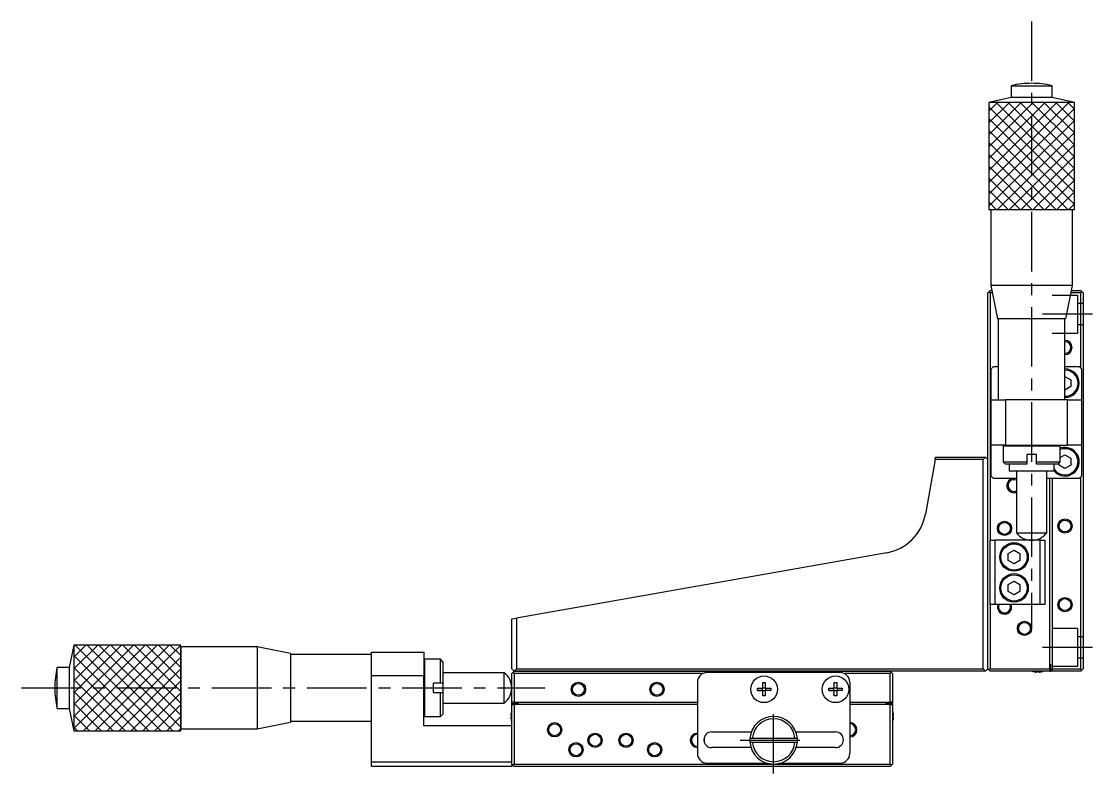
# Model space of a CAD drawing. Extents: x -456 to 403, y 25 to 700.
# Drawn here: x 18.8 to 243.8, y 310.4 to 468.4 of the extents above; entities that cross this region are included whole.
import ezdxf

# ---------------------------------------------------------------- set-up
doc = ezdxf.new("R2010")
doc.units = 0
doc.header["$LTSCALE"] = 10
doc.linetypes.add('CENTER', pattern=[2, 1.25, -0.25, 0.25, -0.25])
doc.linetypes.add('DASHED', pattern=[3.5, 2, -1.5])
doc.layers.get('0').update_dxf_attribs({"linetype": 'CONTINUOUS'})
doc.layers.add('CENTER', color=1, linetype='CENTER')

msp = doc.modelspace()

# ---------------------------------------------------------------- linework, layer by layer
at = {"color": 7, "linetype": 'CONTINUOUS'}
for p, q in [((226.701336, 454.93612), (231.001336, 454.93612)), ((226.701336, 454.93612), (226.701336, 452.43612)), ((231.001336, 454.93612), (235.301336, 454.93612)), ((235.301336, 452.43612), (235.301336, 454.93612)), ((226.701336, 452.43612), (222.001336, 451.43612)), ((235.301336, 452.43612), (226.701336, 452.43612)), ((240.001336, 451.43612), (235.301336, 452.43612)), ((240.001336, 451.43612), (222.001336, 451.43612)), ((222.001336, 451.43612), (222.001336, 428.93612)), ((240.001336, 428.93612), (240.001336, 451.43612)), ((222.001336, 428.93612), (240.001336, 428.93612)), ((222.401336, 428.93612), (222.401336, 412.93612)), ((239.601336, 412.93612), (239.601336, 428.93612)), ((222.051336, 411.68612), (222.301336, 411.93612)), ((222.301336, 411.93612), (222.601336, 411.93612)), ((231.001336, 412.93612), (222.401336, 412.93612)), ((222.401336, 412.93612), (223.801336, 405.93612)), ((239.601336, 412.93612), (231.001336, 412.93612)), ((238.201336, 405.93612), (239.601336, 412.93612)), ((239.401336, 411.93612), (241.301336, 411.93612)), ((241.301336, 411.93612), (241.551336, 411.68612)), ((222.051336, 411.68612), (221.801336, 411.43612)), ((221.801336, 332.43612), (221.801336, 411.43612)), ((222.301336, 411.43612), (222.051336, 411.68612)), ((222.701336, 411.43612), (222.301336, 411.43612)), ((222.301336, 411.43612), (222.301336, 359.43612)), ((241.301336, 411.43612), (239.301336, 411.43612)), ((241.301336, 411.43612), (241.551336, 411.68612)), ((241.301336, 395.63612), (241.301336, 411.43612)), ((241.551336, 411.68612), (241.801336, 411.43612)), ((241.801336, 411.43612), (241.801336, 332.43612)), ((231.001336, 405.93612), (223.801336, 405.93612)), ((224.001336, 405.93612), (224.001336, 388.93612)), ((238.201336, 405.93612), (231.001336, 405.93612)), ((238.001336, 388.93612), (238.001336, 405.93612)), ((223.001336, 395.93612), (222.501336, 395.43612)), ((222.501336, 388.93612), (222.501336, 395.43612)), ((223.001336, 395.93612), (224.001336, 395.93612)), ((238.001336, 395.93612), (241.001336, 395.93612)), ((238.001336, 393.879495), (239.251336, 393.157808)), ((241.501336, 395.43612), (241.001336, 395.93612)), ((241.501336, 395.43612), (241.501336, 388.93612)), ((239.251336, 391.714432), (238.001336, 390.992744)), ((239.251336, 393.157808), (239.251336, 391.714432)), ((222.501336, 379.43612), (222.501336, 388.93612)), ((222.501336, 388.93612), (225.501336, 388.93612)), ((225.501336, 388.93612), (225.501336, 379.43612)), ((231.001336, 388.93612), (225.501336, 388.93612)), ((238.501336, 388.93612), (231.001336, 388.93612)), ((238.501336, 379.43612), (238.501336, 388.93612)), ((238.501336, 388.93612), (241.501336, 388.93612)), ((241.501336, 388.93612), (241.501336, 379.43612)), ((225.501336, 379.43612), (222.501336, 379.43612)), ((222.501336, 372.93612), (222.501336, 379.43612)), ((225.201336, 379.43612), (225.001336, 379.23612)), ((231.001336, 379.23612), (225.001336, 379.23612)), ((225.001336, 379.23612), (225.001336, 375.93612)), ((225.501336, 379.43612), (238.501336, 379.43612)), ((237.001336, 379.23612), (231.001336, 379.23612)), ((237.001336, 379.23612), (236.801336, 379.43612)), ((237.001336, 375.93612), (237.001336, 379.23612)), ((241.501336, 379.43612), (238.501336, 379.43612)), ((241.501336, 379.43612), (241.501336, 372.93612)), ((210.713172, 376.43612), (208.68565, 364.937471)), ((210.713172, 376.43612), (210.801336, 376.93612)), ((220.801336, 376.43612), (210.713172, 376.43612)), ((210.801336, 376.93612), (221.301336, 376.93612)), ((221.301336, 376.93612), (220.801336, 376.43612)), ((220.801336, 332.43612), (220.801336, 376.43612)), ((221.801336, 376.43612), (221.301336, 376.93612)), ((225.001336, 375.93612), (230.001336, 375.93612)), ((225.001336, 375.93612), (225.501336, 375.43612)), ((230.001336, 377.43612), (230.001336, 375.93612)), ((232.001336, 377.43612), (230.001336, 377.43612)), ((230.001336, 375.93612), (230.001336, 375.43612)), ((232.001336, 375.93612), (232.001336, 377.43612)), ((232.001336, 375.93612), (237.001336, 375.93612)), ((232.001336, 375.43612), (232.001336, 375.93612)), ((236.501336, 375.43612), (237.001336, 375.93612)), ((237.001336, 376.802145), (238.001336, 377.379495)), ((238.001336, 377.379495), (239.251336, 376.657808)), ((239.251336, 376.657808), (239.251336, 375.214432)), ((230.001336, 375.43612), (225.501336, 375.43612)), ((226.251336, 375.43612), (226.251336, 373.93612)), ((226.553893, 373.93612), (226.251336, 373.93612)), ((230.901288, 373.93612), (226.553893, 373.93612)), ((227.826336, 373.93612), (227.826336, 361.003299)), ((231.101384, 373.93612), (230.901288, 373.93612)), ((235.448778, 373.93612), (231.101384, 373.93612)), ((236.501336, 375.43612), (232.001336, 375.43612)), ((234.176336, 361.003299), (234.176336, 373.93612)), ((235.751336, 373.93612), (235.448778, 373.93612)), ((235.751336, 373.93612), (235.751336, 375.43612)), ((236.751336, 375.214432), (236.751336, 375.68612)), ((238.001336, 374.492744), (236.751336, 375.214432)), ((239.251336, 375.214432), (238.001336, 374.492744)), ((222.501336, 372.93612), (223.001336, 372.43612)), ((227.826336, 372.43612), (223.001336, 372.43612)), ((241.001336, 372.43612), (234.176336, 372.43612)), ((234.801336, 332.43612), (234.801336, 372.43612)), ((235.301336, 372.43612), (235.301336, 332.43612)), ((241.001336, 372.43612), (241.501336, 372.93612)), ((241.301336, 332.43612), (241.301336, 372.73612)), ((227.826336, 361.003299), (234.176336, 361.003299)), ((222.301336, 345.93612), (222.301336, 359.43612)), ((222.301336, 359.43612), (223.301336, 359.43612)), ((223.301336, 359.43612), (223.301336, 345.93612)), ((232.801336, 359.43612), (223.301336, 359.43612)), ((232.801336, 345.93612), (232.801336, 359.43612)), ((232.801336, 359.43612), (233.801336, 359.43612)), ((233.801336, 359.43612), (233.801336, 345.93612)), ((200.574055, 356.825875), (122.801336, 343.112447)), ((226.051336, 356.657808), (227.301336, 357.379495)), ((226.051336, 355.214432), (226.051336, 356.657808)), ((227.301336, 357.379495), (228.551336, 356.657808)), ((228.551336, 356.657808), (228.551336, 355.214432)), ((227.301336, 354.492744), (226.051336, 355.214432)), ((228.551336, 355.214432), (227.301336, 354.492744)), ((226.051336, 350.157808), (227.301336, 350.879495)), ((226.051336, 348.714432), (226.051336, 350.157808)), ((227.301336, 350.879495), (228.551336, 350.157808)), ((228.551336, 350.157808), (228.551336, 348.714432)), ((227.301336, 347.992744), (226.051336, 348.714432)), ((228.551336, 348.714432), (227.301336, 347.992744)), ((223.301336, 345.93612), (222.301336, 345.93612)), ((222.301336, 345.93612), (222.301336, 332.43612)), ((232.801336, 345.93612), (223.301336, 345.93612)), ((233.801336, 345.93612), (232.801336, 345.93612)), ((121.801336, 342.93612), (122.801336, 343.112447)), ((121.801336, 332.43612), (121.801336, 342.93612)), ((122.801336, 343.112447), (122.801336, 332.43612)), ((29.801336, 337.43612), (28.801336, 332.73612)), ((29.801336, 337.43612), (29.801336, 319.43612)), ((52.301336, 337.43612), (29.801336, 337.43612)), ((52.301336, 337.03612), (52.301336, 337.43612)), ((52.301336, 328.436092), (52.301336, 337.43612)), ((52.301336, 337.03612), (52.301336, 319.83612)), ((68.301336, 337.03612), (52.301336, 337.03612)), ((68.301336, 337.03612), (68.301336, 319.83612)), ((75.301336, 335.63612), (68.301336, 337.03612)), ((75.301336, 335.63612), (75.301336, 335.43612)), ((75.301336, 335.63612), (75.301336, 321.23612)), ((75.301336, 335.43612), (75.301336, 321.43612)), ((92.301336, 335.43612), (75.301336, 335.43612)), ((92.301336, 335.93612), (103.301336, 335.93612)), ((92.301336, 330.93612), (92.301336, 335.93612)), ((103.301336, 335.93612), (103.301336, 330.93612)), ((103.501336, 334.43612), (103.301336, 334.23612)), ((103.501336, 334.43612), (103.501336, 322.43612)), ((106.801336, 334.43612), (103.501336, 334.43612)), ((106.801336, 329.43612), (106.801336, 334.43612)), ((107.301336, 333.93612), (106.801336, 334.43612)), ((107.301336, 333.93612), (107.301336, 329.43612)), ((234.801336, 333.33612), (235.001336, 333.33612)), ((235.001336, 331.93612), (235.001336, 333.33612)), ((26.301336, 324.13612), (26.301336, 332.73612)), ((28.801336, 332.73612), (26.301336, 332.73612)), ((28.801336, 332.73612), (28.801336, 324.13612)), ((103.301336, 330.93612), (92.301336, 330.93612)), ((92.301336, 312.93612), (92.301336, 330.93612)), ((103.301336, 320.43612), (103.301336, 330.93612)), ((120.234156, 331.61112), (107.301336, 331.61112)), ((120.234156, 325.26112), (120.234156, 331.61112)), ((121.801336, 332.43612), (122.301336, 331.93612)), ((121.801336, 331.43612), (122.051336, 331.68612)), ((121.801336, 325.43612), (121.801336, 331.43612)), ((122.051336, 331.68612), (122.301336, 331.93612)), ((122.301336, 331.43612), (122.051336, 331.68612)), ((122.301336, 331.93612), (122.801336, 332.43612)), ((122.301336, 331.93612), (201.301336, 331.93612)), ((201.301336, 331.93612), (122.301336, 331.93612)), ((122.301336, 331.43612), (122.301336, 325.43612)), ((161.929556, 331.43612), (122.301336, 331.43612)), ((122.801336, 332.43612), (220.801336, 332.43612)), ((190.801336, 331.63612), (162.801336, 331.63612)), ((201.301336, 331.43612), (191.673116, 331.43612)), ((201.301336, 331.93612), (201.551336, 331.68612)), ((221.301336, 331.93612), (201.301336, 331.93612)), ((201.551336, 331.68612), (201.301336, 331.43612)), ((201.301336, 325.43612), (201.301336, 331.43612)), ((201.551336, 331.68612), (201.801336, 331.43612)), ((201.801336, 331.43612), (201.801336, 325.43612)), ((220.801336, 332.43612), (221.301336, 331.93612)), ((221.301336, 331.93612), (221.801336, 332.43612)), ((221.801336, 332.43612), (222.051336, 332.18612)), ((222.051336, 332.18612), (222.301336, 332.43612)), ((222.301336, 331.93612), (222.051336, 332.18612)), ((222.301336, 332.43612), (234.801336, 332.43612)), ((234.801336, 331.93612), (222.301336, 331.93612)), ((231.41272, 331.861976), (231.414974, 331.866598)), ((232.121336, 331.866598), (232.481336, 331.866598)), ((232.121336, 331.746261), (232.121336, 331.866598)), ((232.481336, 331.866598), (232.481336, 331.746261)), ((233.187697, 331.866598), (233.189952, 331.861976)), ((234.801336, 332.43612), (234.801336, 331.93612)), ((234.801336, 331.93612), (235.001336, 331.93612)), ((235.301336, 331.93612), (235.001336, 331.93612)), ((235.301336, 332.43612), (241.301336, 332.43612)), ((235.301336, 331.93612), (235.301336, 332.43612)), ((241.301336, 331.93612), (235.301336, 331.93612)), ((241.551336, 332.18612), (241.301336, 332.43612)), ((241.551336, 332.18612), (241.301336, 331.93612)), ((241.801336, 332.43612), (241.551336, 332.18612)), ((106.801336, 329.43612), (105.301336, 329.43612)), ((105.301336, 329.43612), (105.301336, 327.43612)), ((107.301336, 329.43612), (106.801336, 329.43612)), ((107.301336, 329.436191), (107.301336, 328.436105)), ((160.801336, 329.63612), (160.801336, 314.63612)), ((174.541336, 329.535259), (175.061336, 329.535259)), ((174.541336, 328.39612), (174.541336, 329.535259)), ((175.061336, 329.535259), (175.061336, 328.39612)), ((189.541336, 329.535259), (190.061336, 329.535259)), ((189.541336, 328.39612), (189.541336, 329.535259)), ((190.061336, 329.535259), (190.061336, 328.39612)), ((192.801336, 329.63612), (192.801336, 314.63612)), ((52.301336, 319.43612), (52.301336, 328.436092)), ((105.301336, 327.43612), (106.801336, 327.43612)), ((106.801336, 322.43612), (106.801336, 327.43612)), ((106.801336, 327.43612), (107.301336, 327.43612)), ((107.301336, 328.436105), (107.301336, 327.436048)), ((107.301336, 327.43612), (107.301336, 322.93612)), ((173.402197, 327.87612), (173.402197, 328.39612)), ((173.402197, 328.39612), (174.541336, 328.39612)), ((174.541336, 327.87612), (173.402197, 327.87612)), ((173.402197, 327.87612), (174.471894, 327.87612)), ((174.471894, 327.87612), (174.471894, 328.39612)), ((174.541336, 327.87612), (174.471894, 327.87612)), ((174.541336, 328.465561), (175.061336, 328.465561)), ((174.541336, 326.736981), (174.541336, 327.87612)), ((175.061336, 327.806678), (174.541336, 327.806678)), ((175.061336, 326.736981), (174.541336, 326.736981)), ((175.061336, 328.39612), (176.200475, 328.39612)), ((175.061336, 327.87612), (175.061336, 326.736981)), ((176.200475, 327.87612), (175.061336, 327.87612)), ((175.130778, 327.87612), (175.061336, 327.87612)), ((175.130778, 328.39612), (175.130778, 327.87612)), ((176.200475, 327.87612), (175.130778, 327.87612)), ((176.200475, 328.39612), (176.200475, 327.87612)), ((188.402197, 327.87612), (188.402197, 328.39612)), ((188.402197, 328.39612), (189.541336, 328.39612)), ((189.541336, 327.87612), (188.402197, 327.87612)), ((188.402197, 327.87612), (189.471894, 327.87612)), ((189.471894, 327.87612), (189.471894, 328.39612)), ((189.541336, 327.87612), (189.471894, 327.87612)), ((189.541336, 328.465561), (190.061336, 328.465561)), ((189.541336, 326.736981), (189.541336, 327.87612)), ((190.061336, 327.806678), (189.541336, 327.806678)), ((190.061336, 326.736981), (189.541336, 326.736981)), ((190.061336, 328.39612), (191.200475, 328.39612)), ((190.061336, 327.87612), (190.061336, 326.736981)), ((191.200475, 327.87612), (190.061336, 327.87612)), ((190.130778, 327.87612), (190.061336, 327.87612)), ((190.130778, 328.39612), (190.130778, 327.87612)), ((191.200475, 327.87612), (190.130778, 327.87612)), ((191.200475, 328.39612), (191.200475, 327.87612)), ((26.301336, 324.13612), (28.801336, 324.13612)), ((28.801336, 324.13612), (29.801336, 319.43612)), ((107.301336, 325.26112), (120.234156, 325.26112)), ((122.301336, 325.43612), (121.801336, 325.43612)), ((121.801336, 325.13612), (121.801336, 325.43612)), ((121.801336, 325.13612), (123.201336, 325.13612)), ((121.801336, 324.93612), (121.801336, 325.13612)), ((121.801336, 312.43612), (121.801336, 324.93612)), ((121.801336, 324.93612), (122.301336, 324.93612)), ((122.301336, 325.43612), (160.801336, 325.43612)), ((122.301336, 324.93612), (122.301336, 312.43612)), ((160.801336, 324.93612), (122.301336, 324.93612)), ((123.201336, 324.93612), (123.201336, 325.13612)), ((192.801336, 325.43612), (201.301336, 325.43612)), ((201.301336, 324.93612), (192.801336, 324.93612)), ((201.801336, 325.13612), (200.401336, 325.13612)), ((200.401336, 324.93612), (200.401336, 325.13612)), ((201.801336, 325.43612), (201.301336, 325.43612)), ((201.301336, 312.43612), (201.301336, 324.93612)), ((201.301336, 324.93612), (201.801336, 324.93612)), ((201.801336, 325.43612), (201.801336, 325.13612)), ((201.801336, 324.93612), (201.801336, 325.13612)), ((201.801336, 324.93612), (201.801336, 312.43612)), ((103.301336, 322.63612), (103.501336, 322.43612)), ((103.501336, 322.43612), (106.801336, 322.43612)), ((106.801336, 322.43612), (107.301336, 322.93612)), ((121.611477, 322.61612), (121.731814, 322.61612)), ((121.731814, 322.25612), (121.611477, 322.25612)), ((121.727192, 323.324736), (121.731814, 323.322481)), ((121.731814, 322.61612), (121.731814, 322.25612)), ((201.870857, 323.322481), (201.87548, 323.324736)), ((201.870857, 322.61612), (201.991195, 322.61612)), ((201.870857, 322.25612), (201.870857, 322.61612)), ((201.991195, 322.25612), (201.870857, 322.25612)), ((52.301336, 319.43612), (52.301336, 319.83612)), ((52.301336, 319.83612), (68.301336, 319.83612)), ((68.301336, 319.83612), (75.301336, 321.23612)), ((75.301336, 321.43612), (75.301336, 321.23612)), ((75.301336, 321.43612), (92.301336, 321.43612)), ((121.801336, 320.43612), (103.301336, 320.43612)), ((121.731814, 321.549758), (121.727192, 321.547504)), ((201.87548, 321.547504), (201.870857, 321.549758)), ((29.801336, 319.43612), (52.301336, 319.43612)), ((163.801336, 319.18612), (172.117587, 319.18612)), ((172.319149, 317.83612), (171.817361, 317.83612)), ((181.283523, 317.83612), (172.319149, 317.83612)), ((181.78531, 317.83612), (181.283523, 317.83612)), ((181.485084, 319.18612), (189.801336, 319.18612)), ((172.047653, 315.88612), (163.801336, 315.88612)), ((171.817361, 317.03612), (172.319149, 317.03612)), ((172.319149, 317.03612), (181.283523, 317.03612)), ((181.283523, 317.03612), (181.78531, 317.03612)), ((189.801336, 315.88612), (181.555019, 315.88612)), ((92.301336, 312.93612), (121.801336, 312.93612)), ((92.301336, 311.93612), (92.301336, 312.93612)), ((121.801336, 311.93612), (92.301336, 311.93612)), ((121.801336, 312.43612), (121.801336, 311.93612)), ((122.051336, 312.18612), (121.801336, 312.43612)), ((122.301336, 312.43612), (122.051336, 312.18612)), ((122.301336, 311.93612), (122.051336, 312.18612)), ((122.301336, 312.43612), (176.801336, 312.43612)), ((201.301336, 311.93612), (122.301336, 311.93612)), ((162.801336, 312.63612), (175.401336, 312.63612)), ((176.801336, 312.43612), (201.301336, 312.43612)), ((178.201336, 312.63612), (190.801336, 312.63612)), ((201.551336, 312.18612), (201.301336, 312.43612)), ((201.551336, 312.18612), (201.301336, 311.93612)), ((201.801336, 312.43612), (201.551336, 312.18612))]:
    msp.add_line(p, q, dxfattribs=at)
at = {"color": 3, "linetype": 'CONTINUOUS'}
for p, q in [((222.001336, 449.616552), (223.820904, 451.43612)), ((222.001336, 447.116552), (226.320904, 451.43612)), ((222.001336, 444.616552), (228.820904, 451.43612)), ((222.001336, 442.116552), (231.320904, 451.43612)), ((222.001336, 439.616552), (233.820904, 451.43612)), ((222.001336, 437.116552), (236.320904, 451.43612)), ((222.001336, 434.616552), (238.820904, 451.43612)), ((222.001336, 450.511209), (240.001336, 432.511209)), ((222.001336, 432.116552), (240.001336, 450.116552)), ((223.576425, 451.43612), (240.001336, 435.011209)), ((226.076425, 451.43612), (240.001336, 437.511209)), ((228.576425, 451.43612), (240.001336, 440.011209)), ((231.076425, 451.43612), (240.001336, 442.511209)), ((233.576425, 451.43612), (240.001336, 445.011209)), ((236.076425, 451.43612), (240.001336, 447.511209)), ((238.576425, 451.43612), (240.001336, 450.011209)), ((222.001336, 448.011209), (240.001336, 430.011209)), ((222.001336, 429.616552), (240.001336, 447.616552)), ((222.001336, 445.511209), (238.576425, 428.93612)), ((223.820904, 428.93612), (240.001336, 445.116552)), ((222.001336, 443.011209), (236.076425, 428.93612)), ((226.320904, 428.93612), (240.001336, 442.616552)), ((222.001336, 440.511209), (233.576425, 428.93612)), ((228.820904, 428.93612), (240.001336, 440.116552)), ((222.001336, 438.011209), (231.076425, 428.93612)), ((231.320904, 428.93612), (240.001336, 437.616552)), ((222.001336, 435.511209), (228.576425, 428.93612)), ((233.820904, 428.93612), (240.001336, 435.116552)), ((222.001336, 433.011209), (226.076425, 428.93612)), ((236.320904, 428.93612), (240.001336, 432.616552)), ((222.001336, 430.511209), (223.576425, 428.93612)), ((238.820904, 428.93612), (240.001336, 430.116552)), ((29.801336, 337.416552), (29.820904, 337.43612)), ((29.801336, 334.916552), (32.320904, 337.43612)), ((29.801336, 332.416552), (34.820904, 337.43612)), ((29.801336, 329.916552), (37.320904, 337.43612)), ((29.801336, 327.416552), (39.820904, 337.43612)), ((29.801336, 324.916552), (42.320904, 337.43612)), ((29.801336, 322.416552), (44.820904, 337.43612)), ((29.801336, 319.916552), (47.320904, 337.43612)), ((30.076425, 337.43612), (48.076425, 319.43612)), ((31.820904, 319.43612), (49.820904, 337.43612)), ((32.576425, 337.43612), (50.576425, 319.43612)), ((34.320904, 319.43612), (52.301336, 337.416552)), ((35.076425, 337.43612), (52.301336, 320.211209)), ((37.576425, 337.43612), (52.301336, 322.711209)), ((40.076425, 337.43612), (52.301336, 325.211209)), ((42.576425, 337.43612), (52.301336, 327.711209)), ((45.076425, 337.43612), (52.301336, 330.211209)), ((47.576425, 337.43612), (52.301336, 332.711209)), ((50.076425, 337.43612), (52.301336, 335.211209)), ((29.801336, 335.211209), (45.576425, 319.43612)), ((36.820904, 319.43612), (52.301336, 334.916552)), ((29.801336, 332.711209), (43.076425, 319.43612)), ((39.320904, 319.43612), (52.301336, 332.416552)), ((29.801336, 330.211209), (40.576425, 319.43612)), ((41.820904, 319.43612), (52.301336, 329.916552)), ((29.801336, 327.711209), (38.076425, 319.43612)), ((44.320904, 319.43612), (52.301336, 327.416552)), ((29.801336, 325.211209), (35.576425, 319.43612)), ((46.820904, 319.43612), (52.301336, 324.916552)), ((29.801336, 322.711209), (33.076425, 319.43612)), ((49.320904, 319.43612), (52.301336, 322.416552)), ((29.801336, 320.211209), (30.576425, 319.43612)), ((51.820904, 319.43612), (52.301336, 319.916552))]:
    msp.add_line(p, q, dxfattribs=at)
at = {"color": 3, "linetype": 'DASHED'}
for p, q in [((240.001336, 451.43612), (222.001336, 451.43612)), ((222.001336, 451.43612), (222.001336, 428.93612)), ((240.001336, 428.93612), (240.001336, 451.43612)), ((222.001336, 428.93612), (240.001336, 428.93612)), ((235.301336, 410.93612), (240.601336, 410.93612)), ((240.601336, 410.93612), (240.601336, 402.93612)), ((241.801336, 409.18612), (240.601336, 409.18612)), ((235.301336, 402.93612), (240.601336, 402.93612)), ((241.801336, 404.68612), (240.601336, 404.68612)), ((240.601336, 340.93612), (235.301336, 340.93612)), ((240.601336, 340.93612), (240.601336, 332.93612)), ((241.801336, 339.18612), (240.601336, 339.18612)), ((52.301336, 337.43612), (29.801336, 337.43612)), ((29.801336, 337.43612), (29.801336, 319.43612)), ((52.301336, 319.43612), (52.301336, 337.43612)), ((241.801336, 334.68612), (240.601336, 334.68612)), ((240.601336, 332.93612), (235.301336, 332.93612)), ((29.801336, 319.43612), (52.301336, 319.43612))]:
    msp.add_line(p, q, dxfattribs=at)
at = {"color": 3, "linetype": 'CONTINUOUS'}
for centre in [(225.301336, 361.93612), (238.001336, 362.43612), (238.001336, 345.93612), (229.501336, 340.93612), (135.801336, 328.13612), (152.301336, 328.13612), (130.801336, 319.63612), (139.301336, 317.43612), (145.801336, 317.43612), (135.301336, 315.43612), (151.801336, 315.43612)]:
    msp.add_circle(centre, 1.5, dxfattribs=at)
at = {"color": 7, "linetype": 'CONTINUOUS'}
for centre, radius in [((225.301336, 361.93612), 1.25), ((238.001336, 362.43612), 1.25), ((227.301336, 355.93612), 3), ((227.301336, 355.93612), 2.75), ((227.301336, 349.43612), 3), ((227.301336, 349.43612), 2.75), ((238.001336, 345.93612), 1.25), ((229.501336, 340.93612), 1.25), ((174.801336, 328.13612), 2.8), ((189.801336, 328.13612), 2.8), ((135.801336, 328.13612), 1.25), ((152.301336, 328.13612), 1.25), ((130.801336, 319.63612), 1.25), ((139.301336, 317.43612), 1.25), ((145.801336, 317.43612), 1.25), ((135.301336, 315.43612), 1.25), ((151.801336, 315.43612), 1.25)]:
    msp.add_circle(centre, radius, dxfattribs=at)
for centre, radius, start, end in [((231.001336, 436.69612), 18.74, 90, 103.265029), ((231.001336, 436.69612), 18.74, 76.734971, 90), ((238.001336, 399.93612), 1.25, 270, 90), ((238.001336, 392.43612), 3, 270, 90), ((238.001336, 392.43612), 2.75, 270, 90), ((238.001336, 375.93612), 3, 221.409622, 109.471221), ((238.001336, 375.93612), 2.75, 215.096801, 111.323686), ((227.301336, 370.93612), 1.25, 65.165412, 270), ((227.301336, 370.93612), 1.25, 270, 294.834588), ((198.837573, 366.673953), 10, 280, 350), ((231.001336, 363.436276), 4, 217.462651, 322.537349), ((225.301336, 345.43612), 1.25, 156.421822, 270), ((225.301336, 345.43612), 1.25, 270, 23.073918), ((44.541336, 328.43612), 18.74, 166.734971, 180), ((117.80118, 328.43612), 4, 307.462651, 52.537349), ((162.801336, 329.63612), 2, 90, 180), ((190.801336, 329.63612), 2, 0, 90), ((232.301336, 334.93612), 3.2, 249.635865, 253.877467), ((232.301336, 334.93612), 3.194933, 253.893288, 266.770291), ((232.301336, 334.93612), 3.194933, 273.229709, 286.106712), ((232.301336, 334.93612), 3.2, 286.122533, 290.364135), ((44.541336, 328.43612), 18.74, 180, 193.265029), ((124.801336, 322.43612), 3.194933, 163.893288, 176.770291), ((124.801336, 322.43612), 3.194933, 183.229709, 196.106712), ((124.801336, 322.43612), 3.2, 159.635865, 163.877467), ((176.801336, 317.43612), 5, 4.588566, 175.411434), ((176.801336, 317.43612), 4.5, 5.099689, 174.900311), ((198.801336, 322.43612), 3.2, 16.122533, 20.364135), ((198.801336, 322.43612), 3.194933, 3.229709, 16.106712), ((198.801336, 322.43612), 3.194933, 343.893288, 356.770291), ((124.801336, 322.43612), 3.2, 196.122533, 200.364135), ((192.801336, 319.63612), 1.25, 270, 90), ((198.801336, 322.43612), 3.2, 339.635865, 343.877467), ((160.801336, 317.43612), 1.25, 90, 180), ((160.801336, 317.43612), 1.25, 180, 270), ((163.801336, 317.53612), 1.65, 90, 270), ((176.801336, 317.43612), 5, 175.411434, 184.588566), ((176.801336, 317.43612), 5, 355.411434, 4.588566), ((189.801336, 317.53612), 1.65, 270, 90), ((176.801336, 317.43612), 5, 184.588566, 355.411434), ((176.801336, 317.43612), 4.5, 185.099689, 354.900311), ((162.801336, 314.63612), 2, 180, 270), ((190.801336, 314.63612), 2, 270, 0)]:
    msp.add_arc(centre, radius, start, end, dxfattribs=at)
at = {"color": 3, "linetype": 'CONTINUOUS'}
for centre, start, end in [((238.001336, 399.93612), 0, 90), ((238.001336, 399.93612), 270, 0), ((227.301336, 370.93612), 90, 290.487315), ((227.301336, 370.93612), 69.54772, 90), ((225.301336, 345.43612), 160.528779, 0), ((225.301336, 345.43612), 0, 19.471221), ((192.801336, 319.63612), 0, 90), ((192.801336, 319.63612), 270, 0), ((160.801336, 317.43612), 90, 270), ((160.801336, 317.43612), 0, 20.45228), ((160.801336, 317.43612), 343.366025, 0)]:
    msp.add_arc(centre, 1.5, start, end, dxfattribs=at)
at = {"layer": 'CENTER', "color": 1, "linetype": 'CENTER'}
for p, q in [((231.001336, 468.43612), (231.001336, 341.18612)), ((243.801336, 406.93612), (233.301336, 406.93612)), ((243.801336, 336.93612), (233.301336, 336.93612)), ((18.801336, 328.43612), (128.801336, 328.43612)), ((176.801336, 310.43612), (176.801336, 324.43612)), ((169.801336, 317.43612), (183.801336, 317.43612))]:
    msp.add_line(p, q, dxfattribs=at)

doc.saveas('drawing.dxf')
